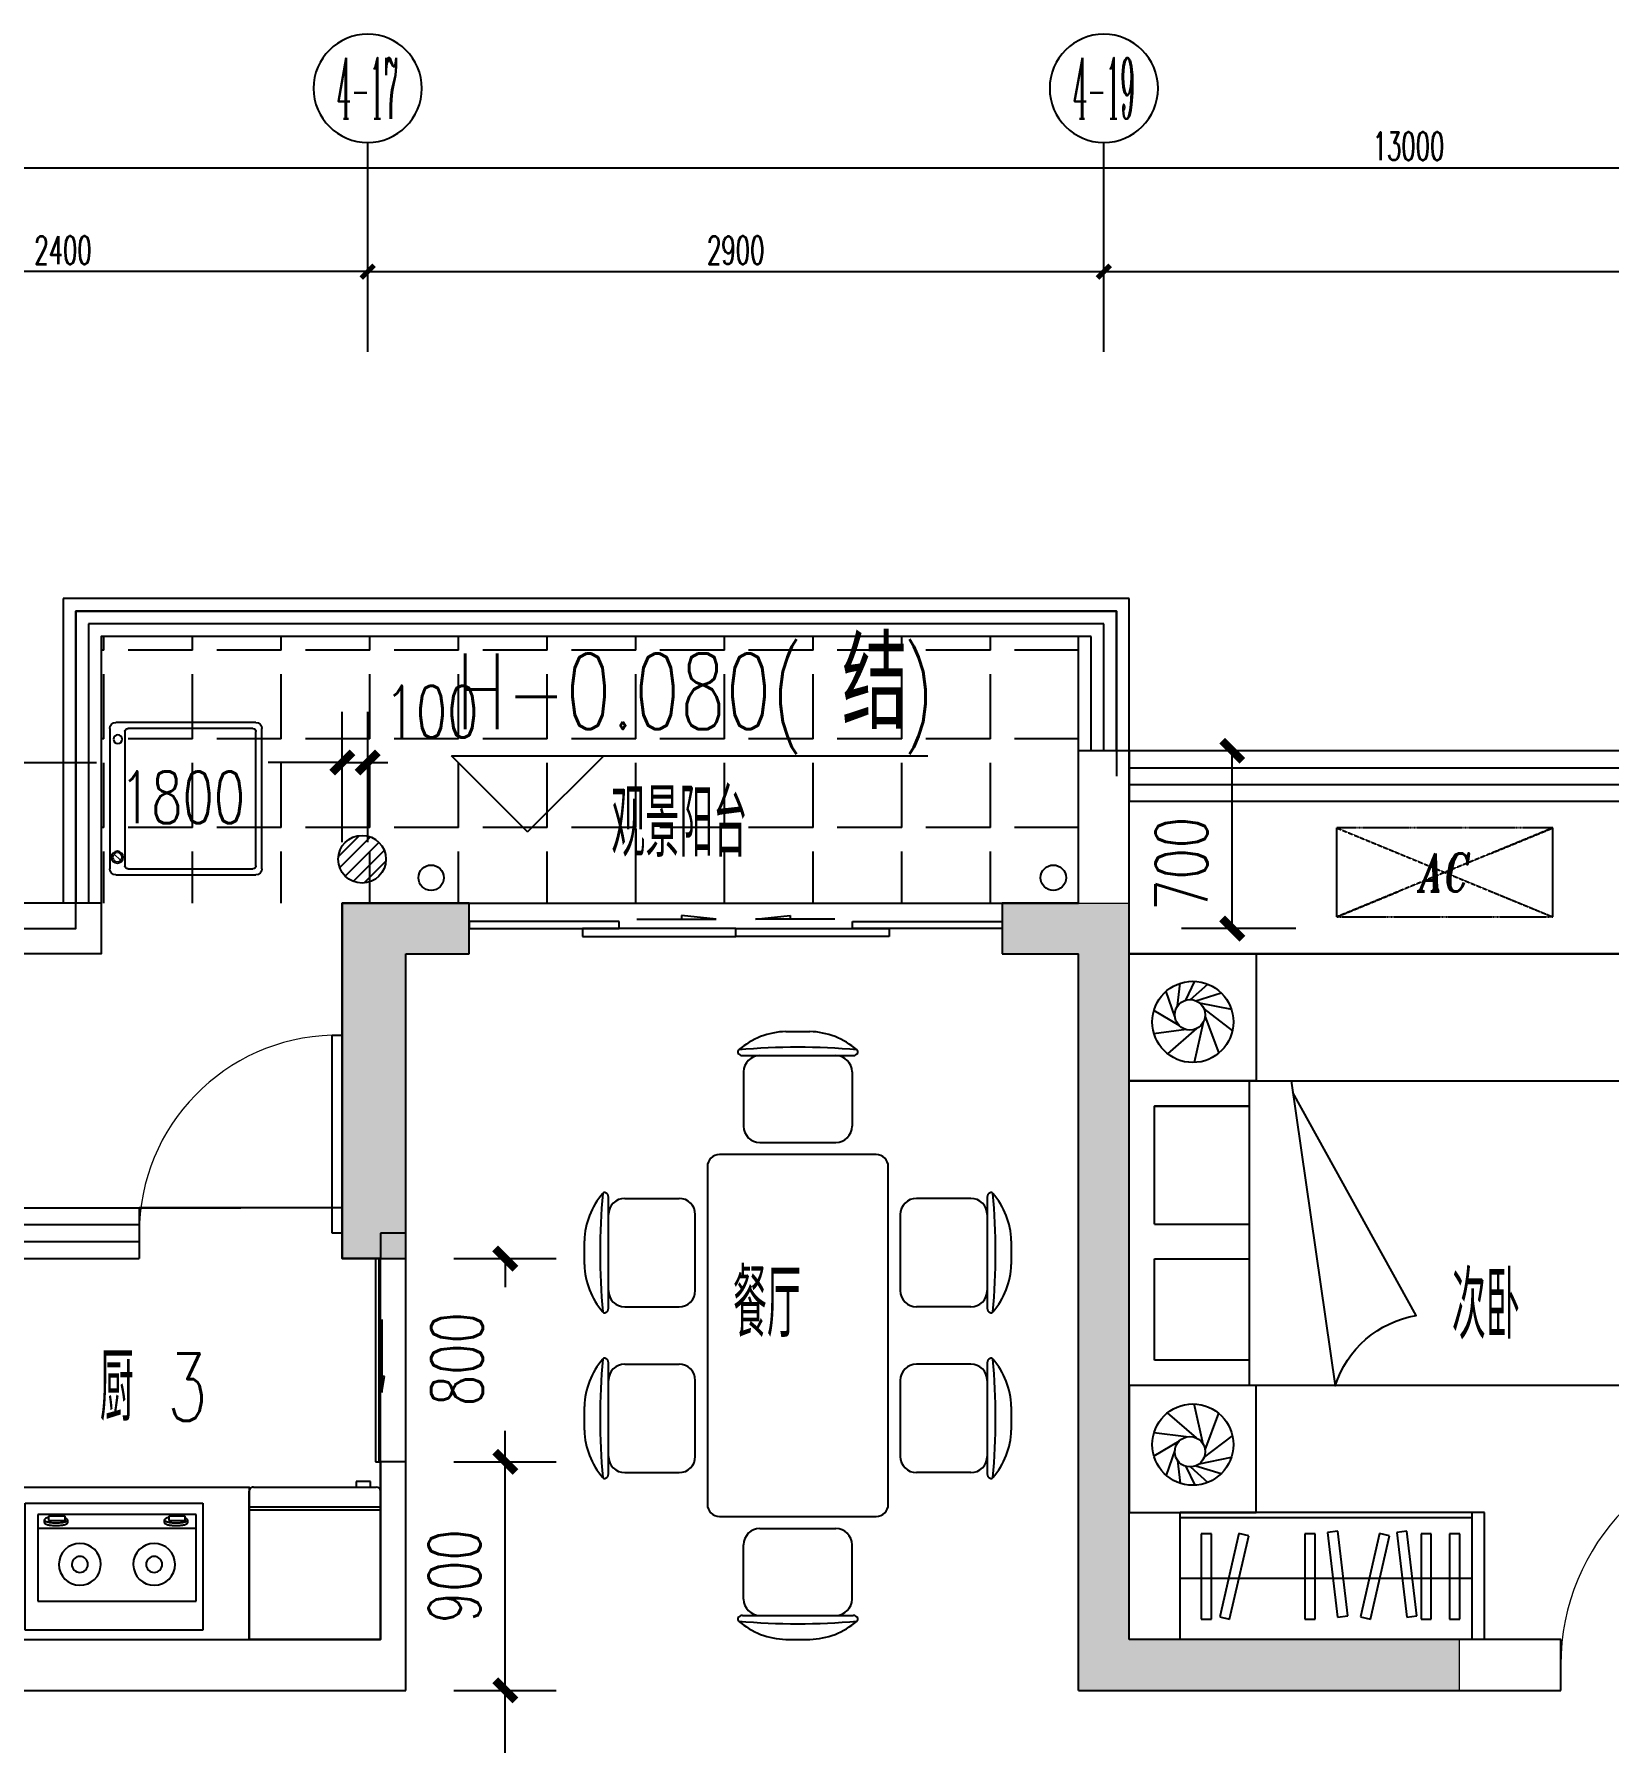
# Model space of a CAD drawing. Extents: x 184967 to 628822, y -100826 to 121332.
# Drawn here: x 319690 to 325893, y 40967 to 47696 of the extents above; entities that cross this region are included whole.
import ezdxf
from ezdxf.enums import TextEntityAlignment as Align

# ---------------------------------------------------------------- set-up
doc = ezdxf.new("R2010")
doc.units = 0
doc.header["$MEASUREMENT"] = 0
doc.linetypes.add('DASH', pattern=[0.35, 0.25, -0.1])
for name, color, linetype in [('1-涂料1', 251, 'Continuous'), ('AXIS_TEXT', 7, 'Continuous'), ('DIM_ELEV', 3, 'Continuous'), ('EQUIP_地漏', 7, 'Continuous'), ('fur', 252, 'Continuous'), ('KT', 8, 'DASH'), ('lvtry', 9, 'Continuous'), ('PUB_DIM', 3, 'Continuous'), ('pub_dim1', 190, 'Continuous'), ('PUB_TEXT', 7, 'Continuous'), ('TEXT', 7, 'Continuous'), ('VPIPE-凝结', 150, 'TG_N'), ('VPIPE-废水', 31, 'TG_F'), ('WALL', 145, 'Continuous'), ('WINDOW', 141, 'Continuous'), ('栏杆', 4, 'Continuous'), ('看线', 67, 'Continuous'), ('面积匡算', 1, 'Continuous')]:
    doc.layers.add(name, color=color, linetype=linetype)
doc.layers.add('4#6#-col-2F~31F$0$COLU', color=7, linetype='Continuous', lineweight=0)
doc.layers.add('4#6#-col-2F~31F$0$COLU_HATCH', color=251, linetype='Continuous', lineweight=0)
doc.styles.add('_TCH_AXIS', font='COMPLEX', dxfattribs={"bigfont": 'GBCBIG'})
doc.styles.add('_TCH_DIM', font='SIMPLEX', dxfattribs={"bigfont": 'GBCBIG'})
doc.styles.add('_TCH_DIM_T3', font='SIMPLEX', dxfattribs={"width": 0.705882, "bigfont": 'GBCBIG'})
doc.styles.add('COMPLEX', font='COMPLEX')
doc.styles.add('ENGLISH', font='italict.shx')
doc.styles.add('TG_LINETYPE', font='GBXWXT', dxfattribs={"width": 0.7, "height": 3, "bigfont": 'GBCBIG'})
doc.styles.add('宋体', font='romans.shx', dxfattribs={"height": 2, "bigfont": 'gbcbig.shx'})
doc.styles.add('尺寸标注', font='txt.shx', dxfattribs={"width": 0.6, "height": 110})
doc.linetypes.add('TG_F', pattern='A,3,-0.34,["F",TG_LINETYPE,S=0.1,R=0,X=-0.2,Y=-0.08],0', length=3.34)
doc.linetypes.add('TG_N', pattern='A,3,-0.34,["N",TG_LINETYPE,S=0.1,R=0,X=-0.23,Y=-0.08],0', length=3.34)
doc.dimstyles.new('1-50', dxfattribs={"dimscale": 50, "dimtxt": 110, "dimasz": 1, "dimexe": 2, "dimexo": 2, "dimgap": 0.6, "dimtad": 1, "dimdec": 0, "dimrnd": 5, "dimtxsty": '尺寸标注', "dimblk": 'ARCHTICK', "dimcen": 2.5, "dimclrd": 251, "dimclre": 251, "dimclrt": 50, "dimadec": 0, "dimazin": 0, "dimtfac": 1, "dimtdec": 0, "dimtix": 1, "dimtmove": 2, "dimatfit": 3, "dimldrblk": 'DOT', "dimfxl": 0, "dimarcsym": 0})
doc.dimstyles.new('_TCH_ARCH&&80', dxfattribs={"dimtxt": 204, "dimasz": 80, "dimexe": 200, "dimexo": 240, "dimgap": 98, "dimtad": 1, "dimdec": 0, "dimzin": 0, "dimdsep": 46, "dimtxsty": '_TCH_DIM_T3', "dimblk": 'ARCHTICK', "dimcen": 0.09, "dimclrt": 7, "dimazin": 2, "dimtfac": 1, "dimtdec": 0, "dimtix": 1, "dimtmove": 2, "dimatfit": 3, "dimfxl": 0, "dimtolj": 1, "dimtzin": 0, "dimarcsym": 0})

# ---------------------------------------------------------------- blocks, each defined once
blk = doc.blocks.new('A$C1C2A28CF')
for p, q in [((835.4, 2520), (934.6, 2520)), ((655, 2420), (1115, 2420)), ((660, 2352.5), (660, 2127.5)), ((1110, 2352.5), (1110, 2127.5)), ((727.5, 2060), (1042.5, 2060)), ((1210, 2010), (560, 2010)), ((510, 1960), (510, 560)), ((1260, 560), (1260, 1960)), ((100, 1373.4), (100, 1833.4)), ((167.5, 1828.4), (392.5, 1828.4)), ((1602.5, 1828.4), (1377.5, 1828.4)), ((1670, 1833.4), (1670, 1373.4)), ((460, 1445.9), (460, 1760.9)), ((1310, 1760.9), (1310, 1445.9)), ((0, 1553.8), (0, 1653)), ((1770, 1653), (1770, 1553.8)), ((167.5, 1378.4), (392.5, 1378.4)), ((1602.5, 1378.4), (1377.5, 1378.4)), ((100, 686.6), (100, 1146.6)), ((167.5, 1141.6), (392.5, 1141.6)), ((1602.5, 1141.6), (1377.5, 1141.6)), ((1670, 1146.6), (1670, 686.6)), ((460, 759.1), (460, 1074.1)), ((1310, 1074.1), (1310, 759.1)), ((0, 867), (0, 966.2)), ((1770, 966.2), (1770, 867)), ((167.5, 691.6), (392.5, 691.6)), ((1602.5, 691.6), (1377.5, 691.6)), ((560, 510), (1210, 510)), ((727.5, 460), (1042.5, 460)), ((660, 167.5), (660, 392.5)), ((1110, 167.5), (1110, 392.5)), ((655, 100), (1115, 100)), ((835.4, 0), (934.6, 0))]:
    blk.add_line(p, q)
for centre, radius, start, end in [((845.2, 2204.6), 315.6, 91.76514, 130.72654), ((924.8, 2204.6), 315.6, 49.27346, 88.23486), ((645.8, 2436.1), 10, 130.72654, 202.66999), ((655, 2440), 20, 202.66999, 270), ((885, -257.8), 2712.7, 84.8023, 95.1977), ((727.5, 2352.5), 67.5, 90, 180), ((1042.5, 2352.5), 67.5, 0, 90), ((1115, 2440), 20, 270, 337.33001), ((1124.2, 2436.1), 10, 337.33001, 49.27346), ((727.5, 2127.5), 67.5, 180, 270), ((1042.5, 2127.5), 67.5, 270, 0), ((560, 1960), 50, 90, 180), ((1210, 1960), 50, 0, 90), ((315.4, 1643.3), 315.6, 139.27346, 178.23486), ((2777.8, 1603.4), 2712.7, 174.8023, 185.1977), ((83.9, 1842.6), 10, 67.33001, 139.27346), ((80, 1833.4), 20, 0, 67.33001), ((1690, 1833.4), 20, 112.66999, 180), ((1686.1, 1842.6), 10, 40.72654, 112.66999), ((-1007.8, 1603.4), 2712.7, 354.8023, 5.1977), ((1454.6, 1643.3), 315.6, 1.76514, 40.72654), ((167.5, 1760.9), 67.5, 90, 180), ((392.5, 1760.9), 67.5, 0, 90), ((1377.5, 1760.9), 67.5, 90, 180), ((1602.5, 1760.9), 67.5, 0, 90), ((315.4, 1563.6), 315.6, 181.76514, 220.72654), ((1454.6, 1563.6), 315.6, 319.27346, 358.23486), ((167.5, 1445.9), 67.5, 180, 270), ((392.5, 1445.9), 67.5, 270, 0), ((1377.5, 1445.9), 67.5, 180, 270), ((1602.5, 1445.9), 67.5, 270, 0), ((83.9, 1364.2), 10, 220.72654, 292.66999), ((80, 1373.4), 20, 292.66999, 0), ((1690, 1373.4), 20, 180, 247.33001), ((1686.1, 1364.2), 10, 247.33001, 319.27346), ((315.4, 956.4), 315.6, 139.27346, 178.23486), ((2777.8, 916.6), 2712.7, 174.8023, 185.1977), ((83.9, 1155.8), 10, 67.33001, 139.27346), ((80, 1146.6), 20, 0, 67.33001), ((167.5, 1074.1), 67.5, 90, 180), ((392.5, 1074.1), 67.5, 0, 90), ((1377.5, 1074.1), 67.5, 90, 180), ((1602.5, 1074.1), 67.5, 0, 90), ((1690, 1146.6), 20, 112.66999, 180), ((1686.1, 1155.8), 10, 40.72654, 112.66999), ((-1007.8, 916.6), 2712.7, 354.8023, 5.1977), ((1454.6, 956.4), 315.6, 1.76514, 40.72654), ((315.4, 876.7), 315.6, 181.76514, 220.72654), ((1454.6, 876.7), 315.6, 319.27346, 358.23486), ((167.5, 759.1), 67.5, 180, 270), ((392.5, 759.1), 67.5, 270, 0), ((1377.5, 759.1), 67.5, 180, 270), ((1602.5, 759.1), 67.5, 270, 0), ((83.9, 677.4), 10, 220.72654, 292.66999), ((80, 686.6), 20, 292.66999, 0), ((1690, 686.6), 20, 180, 247.33001), ((1686.1, 677.4), 10, 247.33001, 319.27346), ((560, 560), 50, 180, 270), ((1210, 560), 50, 270, 0), ((727.5, 392.5), 67.5, 90, 180), ((1042.5, 392.5), 67.5, 0, 90), ((727.5, 167.5), 67.5, 180, 270), ((1042.5, 167.5), 67.5, 270, 0), ((645.8, 83.9), 10, 157.33001, 229.27346), ((655, 80), 20, 90, 157.33001), ((845.2, 315.4), 315.6, 229.27346, 268.23486), ((885, 2777.8), 2712.7, 264.8023, 275.1977), ((924.8, 315.4), 315.6, 271.76514, 310.72654), ((1115, 80), 20, 22.66999, 90), ((1124.2, 83.9), 10, 310.72654, 22.66999)]:
    blk.add_arc(centre, radius, start, end)
blk = doc.blocks.new('A$C45FB4F04')
at = {"linetype": 'ByBlock'}
for p, q in [((0, 431.1), (0, 1631.1)), ((500, 1631.1), (0, 1631.1)), ((20, 480.4), (20, 1631.1)), ((260, 480.4), (260, 1631.1)), ((500, 431.1), (500, 1631.1)), ((83.3, 1507.4), (83.3, 1547.3)), ((83.3, 1547.3), (419.4, 1547.3)), ((419.4, 1507.4), (83.3, 1507.4)), ((419.4, 1547.3), (419.4, 1507.4)), ((82.7, 1399.5), (410.1, 1474.4)), ((419.2, 1435.6), (91.8, 1360.7)), ((410.1, 1474.4), (419.2, 1435.6)), ((91.8, 1360.7), (82.7, 1399.5)), ((83.3, 1099.2), (83.3, 1139)), ((83.3, 1139), (419.4, 1139)), ((419.4, 1099.2), (83.3, 1099.2)), ((419.4, 1139), (419.4, 1099.2)), ((73.4, 1010.1), (78.2, 1049.6)), ((407.1, 970.7), (73.4, 1010.1)), ((78.2, 1049.6), (411.9, 1010.2)), ((411.9, 1010.2), (407.1, 970.7)), ((82.7, 845.2), (410.1, 920.2)), ((419.2, 881.4), (91.8, 806.4)), ((410.1, 920.2), (419.2, 881.4)), ((91.8, 806.4), (82.7, 845.2)), ((73.4, 738.1), (78.2, 777.6)), ((78.2, 777.6), (411.9, 738.2)), ((407.1, 698.7), (73.4, 738.1)), ((83.3, 641.4), (83.3, 681.2)), ((83.3, 681.2), (419.4, 681.2)), ((411.9, 738.2), (407.1, 698.7)), ((419.4, 681.2), (419.4, 641.4)), ((419.4, 641.4), (83.3, 641.4)), ((83.3, 529.5), (83.3, 569.3)), ((83.3, 569.3), (419.4, 569.3)), ((419.4, 569.3), (419.4, 529.5)), ((500, 480.4), (0, 480.4)), ((419.4, 529.5), (83.3, 529.5)), ((500, 431.1), (0, 431.1))]:
    blk.add_line(p, q, dxfattribs=at)
blk = doc.blocks.new('PMJJ0073')
at = {"layer": 'fur'}
for p, q in [((0, 600), (0, 1100)), ((0, 1100), (500, 1100)), ((500, 1100), (500, 600)), ((179.6, 853.6), (144.8, 952.5)), ((190.2, 895), (200.8, 984.4)), ((222.3, 917.9), (257.8, 992.1)), ((241.4, 920.3), (309.1, 981.5)), ((262.6, 915.6), (362.3, 946.7)), ((196.4, 818.2), (96.8, 877.3)), ((275.9, 907.7), (402.4, 882.3)), ((292.7, 884.9), (406.5, 797.2)), ((290.9, 830), (255.5, 672.3)), ((298.7, 852.9), (352.5, 709.1)), ((224, 802.3), (97.4, 785.4)), ((264.9, 806.1), (151.3, 706.7)), ((500, 600), (0, 600)), ((473.3, -599.7), (473.3, 600.1)), ((100, 36.1), (476.7, 36.1)), ((100, -100.6), (473.3, -100.6)), ((0, -600), (0, -1100)), ((500, -600), (0, -600)), ((500, -1100), (500, -600)), ((290.9, -830), (255.5, -672.3)), ((264.9, -806.1), (151.3, -706.7)), ((298.7, -852.9), (352.5, -709.1)), ((224, -802.3), (97.4, -785.4)), ((292.7, -884.9), (406.5, -797.2)), ((196.4, -818.2), (96.8, -877.3)), ((179.6, -853.6), (144.8, -952.5)), ((190.2, -895), (200.8, -984.4)), ((222.3, -917.9), (257.8, -992.1)), ((241.4, -920.3), (309.1, -981.5)), ((262.6, -915.6), (362.3, -946.7)), ((275.9, -907.7), (402.4, -882.3)), ((0, -1100), (500, -1100))]:
    blk.add_line(p, q, dxfattribs=at)
for points in [[(0, -600), (0, 600), (2000, 600), (2000, -600), (0, -600)], [(100, 36.1), (100, 500), (473.3, 500)], [(473.3, 500), (100, 500)], [(100, -500), (100, -100.6)], [(473.3, -500), (100, -500)]]:
    blk.add_lwpolyline(points, dxfattribs=at)
blk.add_lwpolyline([(638.2, 599.6), (811.5, -600.6, -0.282106), (1130.7, -324.1), (644.3, 554)], format="xyb", dxfattribs=at)
for centre, radius in [((250.4, 832.3), 160), ((239.2, 860.3), 60), ((250.4, -832.3), 160), ((239.2, -860.3), 60)]:
    blk.add_circle(centre, radius, dxfattribs=at)
blk = doc.blocks.new('$PLAN$00000400')
at = {"layer": 'lvtry', "linetype": 'ByBlock'}
for p, q in [((-517, 0), (0, 0)), ((-517, -583.8), (-517, 0)), ((0, 0), (0, -583.8)), ((0, -511.5), (-517, -511.5)), ((0, -522.6), (-517, -522.6)), ((-16.7, -600.4), (-500.3, -600.4)), ((-477.5, -600.4), (-477.5, -622.7)), ((-421.9, -622.7), (-421.9, -600.4)), ((-477.5, -622.7), (-421.9, -622.7))]:
    blk.add_line(p, q, dxfattribs=at)
for centre, start, end in [((-500.3, -583.8), 180, 270), ((-16.7, -583.8), 270, 0)]:
    blk.add_arc(centre, 16.7, start, end, dxfattribs=at)
blk = doc.blocks.new('$plan$00001601')
at = {"layer": 'lvtry'}
for p, q in [((-350, 15.5, 0), (350, 15.5, 0)), ((-350, -484.5, 0), (-350, 15.5, 0)), ((350, 15.5, 0), (350, -484.5, 0)), ((-323.5, -97.6, 0), (-323.5, -440, 0)), ((299.3, -97.6, 0), (-323.5, -97.6, 0)), ((299.3, -440, 0), (299.3, -97.6, 0)), ((-323.5, -384.3, 0), (299.3, -384.3, 0)), ((-323.5, -440, 0), (299.3, -440, 0)), ((-290.9, -406.5, 0), (-290.8, -418.2, 0)), ((-215.7, -416, 0), (-280.4, -416, 0)), ((-280.4, -416, 0), (-280.4, -432.6, 0)), ((-280.4, -432.6, 0), (-215.7, -432.6, 0)), ((-215.7, -432.6, 0), (-215.7, -416, 0)), ((-199.1, -407.7, 0), (-199.1, -418.2, 0)), ((182.1, -406.5, 0), (182.2, -418.2, 0)), ((192.6, -416, 0), (192.6, -432.6, 0)), ((257.3, -416, 0), (192.6, -416, 0)), ((192.6, -432.6, 0), (257.3, -432.6, 0)), ((257.3, -432.6, 0), (257.3, -416, 0)), ((273.9, -407.7, 0), (273.9, -418.2, 0)), ((350, -484.5, 0), (-350, -484.5, 0))]:
    blk.add_line(p, q, dxfattribs=at)
for points in [[(-199.1, -407.7, 0.259034), (-201, -404.3, 0.076276), (-212.5, -399.3, 0.036515), (-226.1, -396.9, 0.026615), (-244.9, -395.9, 0.026615), (-263.8, -396.9, 0.036515), (-277.3, -399.3, 0.076276), (-288.9, -404.3, 0.259034), (-290.8, -407.7, 0.078462), (-290.6, -408.9, 0.056762)], [(273.9, -407.7, 0.259034), (272, -404.3, 0.076276), (260.5, -399.3, 0.036515), (246.9, -396.9, 0.026615), (228.1, -395.9, 0.026615), (209.2, -396.9, 0.036515), (195.7, -399.3, 0.076276), (184.1, -404.3, 0.259034), (182.2, -407.7, 0.078462), (182.4, -408.9, 0.056762)], [(-199.1, -418.2, 0.259034), (-201, -414.8, 0.076276), (-212.5, -409.9, 0.036515), (-226.1, -407.4, 0.026615), (-244.9, -406.4, 0.026615), (-263.8, -407.4, 0.036515), (-277.3, -409.9, 0.076276), (-288.9, -414.8, 0.259034), (-290.8, -418.2, 0.259034), (-288.9, -421.6, 0.056762), (-280.4, -425.6, 0.036515)], [(-215.7, -427.3, 0.008736), (-212.5, -426.6, 0.076276), (-201, -421.6, 0.259034), (-199.1, -418.2, 0.259034)], [(273.9, -418.2, 0.259034), (272, -414.8, 0.076276), (260.5, -409.9, 0.036515), (246.9, -407.4, 0.026615), (228.1, -406.4, 0.026615), (209.2, -407.4, 0.036515), (195.7, -409.9, 0.076276), (184.1, -414.8, 0.259034), (182.2, -418.2, 0.259034), (184.1, -421.6, 0.056762), (192.6, -425.6, 0.036515)], [(257.3, -427.3, 0.008736), (260.5, -426.6, 0.076276), (272, -421.6, 0.259034), (273.9, -418.2, 0.259034)]]:
    blk.add_lwpolyline(points, format="xyb", dxfattribs=at)
for centre, radius, start, end in [((-158.4, -243, 0), 82.5, 0.96398, 0), ((134.3, -243, 0), 82.5, 180, 179.03602), ((-158.4, -243, 0), 31.6, 0.65318, 0), ((134.3, -243, 0), 31.6, 180, 179.34682)]:
    blk.add_arc(centre, radius, start, end, dxfattribs=at)
blk = doc.blocks.new('awrtt')
at = {"layer": 'KT', "linetype": 'DASH'}
for p, q in [((195123.3, -20712.9), (194273.3, -20712.9)), ((194273.3, -20712.9), (194516.2, -20812.9)), ((195123.3, -20712.9), (194273.3, -21062.9)), ((194273.3, -21062.9), (194273.3, -20712.9)), ((194273.3, -20712.9), (195123.3, -21062.9)), ((194880.5, -20812.9), (195123.3, -20712.9)), ((195123.3, -21062.9), (195123.3, -20712.9)), ((195123.3, -21062.9), (195123.3, -20712.9)), ((194273.3, -21062.9), (194516.2, -20962.9)), ((194880.5, -20962.9), (195123.3, -21062.9)), ((194273.3, -21062.9), (195123.3, -21062.9))]:
    blk.add_line(p, q, dxfattribs=at)
at = {"layer": 'KT', "linetype": 'DASH', "style": 'ENGLISH', "width": 0.75}
blk.add_text('AC', height=150, dxfattribs=at).set_placement((194698.3, -20887.9), align=Align.MIDDLE_CENTER)
blk = doc.blocks.new('$TwtSys$00000141')
for p, q in [((-94.2, 7.7), (-10.1, 91.8)), ((-94.2, 7.7), (-10.1, 91.8)), ((-87.2, -35.1), (35.1, 87.2)), ((-87.2, -35.1), (35.1, 87.2)), ((-66.5, -66.5), (66.5, 66.5)), ((-66.5, -66.5), (66.5, 66.5)), ((-32.4, -87.1), (87.6, 32.9)), ((-32.4, -87.1), (87.6, 32.9)), ((11.4, -92.3), (92.3, -11.4)), ((11.4, -92.3), (92.3, -11.4))]:
    blk.add_line(p, q)
blk.add_circle((0, 0), 94)
blk.add_circle((0, 0), 94)
blk = doc.blocks.new('$DorLib2D$00000001')
for p, q in [((0.45, 0.975), (0.5, 0.975)), ((0.45, 0), (0.45, 0.975)), ((0.5, 0), (0.5, 0.975)), ((0.5, 0), (0.45, 0))]:
    blk.add_line(p, q)
at = {"lineweight": 13}
blk.add_arc((0.475, 0), 0.975, 91.46928, 180, dxfattribs=at)
blk = doc.blocks.new('$WINLIB2D$00000001')
at = {"color": 0}
for points in [[(-0.5, 0.5), (-0.5, -0.5)], [(-0.5, 0.5), (0.5, 0.5)], [(0.5, -0.5), (0.5, 0.5)], [(0.5, 0.1667), (-0.5, 0.1667)], [(0.5, -0.1667), (-0.5, -0.1667)], [(-0.5, -0.5), (0.5, -0.5)]]:
    blk.add_lwpolyline(points, dxfattribs=at)
blk = doc.blocks.new('$DORLIB2D$00000129')
at = {"color": 0, "linetype": 'Continuous'}
for p, q in [((-0.5, 0.545), (-0.5, 0.6866)), ((-0.5, 0.6866), (0.5, 0.6866)), ((0.5, 0.6866), (0.5, 0.545)), ((0.5, 0.545), (-0.5, 0.545)), ((-0.5, 0.5), (-0.5, 0.545)), ((0.5, 0.5), (0.5, 0.545)), ((-0.2, 0.4375), (0.1584, 0.4375)), ((0.1584, 0.4375), (0.0804, 0.3408)), ((0.0804, 0.3408), (0.0804, 0.4375))]:
    blk.add_line(p, q, dxfattribs=at)
blk = doc.blocks.new('$DorLib2D$00000138')
at = {"color": 0, "linetype": 'Continuous'}
for p, q in [((-0.2875, 0), (-0.2875, 0.1538)), ((-0.2875, 0.1538), (0, 0.1538)), ((0, 0.1538), (0, 0)), ((0.2875, 0.1538), (0, 0.1538)), ((0.2875, 0), (0.2875, 0.1538)), ((-0.5, -0.1399), (-0.5, 0)), ((-0.5, 0), (-0.2187, 0)), ((0, 0), (-0.2875, 0)), ((-0.2187, 0), (-0.2187, -0.1399)), ((0, 0), (0.2875, 0)), ((0.2187, 0), (0.2187, -0.1399)), ((0.5, 0), (0.2187, 0)), ((0.5, 0), (0.5, -0.1946)), ((0.5, -0.1399), (0.5, 0)), ((-0.2187, -0.1399), (-0.5, -0.1399)), ((0.2187, -0.1399), (0.5, -0.1399)), ((-0.1857, -0.186), (-0.037, -0.186)), ((-0.037, -0.186), (-0.1019, -0.2583)), ((-0.1019, -0.2583), (-0.1019, -0.186)), ((0.1857, -0.186), (0.037, -0.186)), ((0.037, -0.186), (0.1019, -0.2583)), ((0.1019, -0.2583), (0.1019, -0.186))]:
    blk.add_line(p, q, dxfattribs=at)
blk = doc.blocks.new('$plan$00000401')
for p, q in [((-276, 0), (276, 0)), ((-300, -576), (-300, -24)), ((-276, -528), (-276, -35.6)), ((-264, -23.6), (264, -23.6)), ((276, -35.6), (276, -528)), ((300, -24), (300, -576)), ((276, -600), (-276, -600)), ((264, -540), (-264, -540))]:
    blk.add_line(p, q)
at = {"lineweight": 13}
blk.add_line((-218.2, -581.8), (-242.5, -557.6), dxfattribs=at)
for centre, radius in [((-230.4, -569.7), 23.2), ((234, -568), 17.2)]:
    blk.add_circle(centre, radius)
blk.add_circle((-230.4, -569.7), 17.2, dxfattribs=at)
for centre, radius, start, end in [((-276, -24), 24, 90, 180), ((276, -24), 24, 0, 90), ((-264, -35.6), 12, 90, 180), ((264, -35.6), 12, 0, 90), ((-264, -528), 12, 180, 270), ((264, -528), 12, 270, 0), ((-276, -576), 24, 180, 270), ((276, -576), 24, 270, 0)]:
    blk.add_arc(centre, radius, start, end)
blk = doc.blocks.new('_ArchTick')
at = {"color": 0, "linetype": 'ByBlock', "const_width": 0.4}
blk.add_lwpolyline([(-0.5, -0.5), (0.5, 0.5)], dxfattribs=at)
blk = doc.blocks.new('*D565')
at = {"layer": 'Defpoints', "color": 0, "transparency": 16777216}
for p in [(4605.6, -600), (5096.4, -600), (5096.4, -1300)]:
    blk.add_point(p, dxfattribs=at)
at = {"layer": 'pub_dim1', "color": 0, "lineweight": -2, "transparency": 16777216}
for p, q in [((4856.4, -600), (4405.6, -600)), ((4605.6, -1300), (4605.6, -600)), ((4856.4, -1300), (4405.6, -1300))]:
    blk.add_line(p, q, dxfattribs=at)
at = {"layer": 'pub_dim1', "color": 0, "lineweight": -2, "transparency": 16777216, "xscale": 80, "yscale": 80, "zscale": 80}
for p, rotation in [((4605.6, -600), 90), ((4605.6, -1300), 270)]:
    blk.add_blockref('_ArchTick', p, dxfattribs=dict(at, rotation=rotation))
at = {"layer": 'pub_dim1', "color": 7, "transparency": 16777216, "insert": (4405.6, -1045.5), "char_height": 204, "attachment_point": 5, "rotation": 90, "style": '_TCH_DIM_T3'}
blk.add_mtext('\\A1;700', dxfattribs=at)
blk = doc.blocks.new('*D566')
at = {"layer": 'Defpoints', "color": 0, "transparency": 16777216}
for p in [(1200, -646.2), (1100, -1200), (1200, -1200)]:
    blk.add_point(p, dxfattribs=at)
at = {"layer": 'pub_dim1', "color": 0, "lineweight": -2, "transparency": 16777216}
for p, q in [((1100, -960), (1100, -446.2)), ((1200, -960), (1200, -446.2)), ((1100, -646.2), (1020, -646.2)), ((1100, -646.2), (1200, -646.2)), ((1200, -646.2), (1280, -646.2))]:
    blk.add_line(p, q, dxfattribs=at)
at = {"layer": 'pub_dim1', "color": 0, "lineweight": -2, "transparency": 16777216, "xscale": 80, "yscale": 80, "zscale": 80}
blk.add_blockref('_ArchTick', (1100, -646.2), dxfattribs=at)
at = {"layer": 'pub_dim1', "color": 0, "lineweight": -2, "transparency": 16777216, "xscale": 80, "yscale": 80, "zscale": 80, "rotation": 180}
blk.add_blockref('_ArchTick', (1200, -646.2), dxfattribs=at)
at = {"layer": 'pub_dim1', "color": 7, "transparency": 16777216, "insert": (1451.4, -446.2), "char_height": 204, "attachment_point": 5, "style": '_TCH_DIM_T3'}
blk.add_mtext('\\A1;100', dxfattribs=at)
blk = doc.blocks.new('*D567')
at = {"layer": 'Defpoints', "color": 0, "transparency": 16777216}
for p in [(1100, -646.2), (-700, -1200), (1100, -1200)]:
    blk.add_point(p, dxfattribs=at)
at = {"layer": 'pub_dim1', "color": 0, "lineweight": -2, "transparency": 16777216}
for p, q in [((-700, -960), (-700, -446.2)), ((1100, -960), (1100, -446.2)), ((-700, -646.2), (132.4, -646.2)), ((1100, -646.2), (808.4, -646.2))]:
    blk.add_line(p, q, dxfattribs=at)
at = {"layer": 'pub_dim1', "color": 0, "lineweight": -2, "transparency": 16777216, "xscale": 80, "yscale": 80, "zscale": 80, "rotation": 180}
blk.add_blockref('_ArchTick', (-700, -646.2), dxfattribs=at)
at = {"layer": 'pub_dim1', "color": 0, "lineweight": -2, "transparency": 16777216, "xscale": 80, "yscale": 80, "zscale": 80}
blk.add_blockref('_ArchTick', (1100, -646.2), dxfattribs=at)
at = {"layer": 'pub_dim1', "color": 7, "transparency": 16777216, "insert": (470.4, -783.4), "char_height": 204, "attachment_point": 5, "style": '_TCH_DIM_T3'}
blk.add_mtext('\\A1;1800', dxfattribs=at)
blk = doc.blocks.new('*D573')
at = {"layer": 'Defpoints', "color": 0, "transparency": 16777216}
for p in [(1300, -4300), (1742.2, -4300), (1300, -5600)]:
    blk.add_point(p, dxfattribs=at)
at = {"layer": 'pub_dim1', "color": 0, "lineweight": -2, "transparency": 16777216}
for p, q in [((1540, -4300), (1942.2, -4300)), ((1742.2, -5600), (1742.2, -4300)), ((1540, -5600), (1942.2, -5600))]:
    blk.add_line(p, q, dxfattribs=at)
at = {"layer": 'pub_dim1', "color": 0, "lineweight": -2, "transparency": 16777216, "xscale": 80, "yscale": 80, "zscale": 80}
for p, rotation in [((1742.2, -4300), 90), ((1742.2, -5600), 270)]:
    blk.add_blockref('_ArchTick', p, dxfattribs=dict(at, rotation=rotation))
at = {"layer": 'pub_dim1', "color": 7, "transparency": 16777216, "insert": (1542.2, -4950), "char_height": 204, "attachment_point": 5, "rotation": 90, "style": '_TCH_DIM_T3'}
blk.add_mtext('\\A1;1300', dxfattribs=at)
blk = doc.blocks.new('*D574')
at = {"layer": 'Defpoints', "color": 0, "transparency": 16777216}
for p in [(1300, -3400), (1742.2, -3400), (1300, -4300)]:
    blk.add_point(p, dxfattribs=at)
at = {"layer": 'pub_dim1', "color": 0, "lineweight": -2, "transparency": 16777216}
for p, q in [((1540, -3400), (1942.2, -3400)), ((1742.2, -4300), (1742.2, -3400)), ((1540, -4300), (1942.2, -4300))]:
    blk.add_line(p, q, dxfattribs=at)
at = {"layer": 'pub_dim1', "color": 0, "lineweight": -2, "transparency": 16777216, "xscale": 80, "yscale": 80, "zscale": 80}
for p, rotation in [((1742.2, -3400), 90), ((1742.2, -4300), 270)]:
    blk.add_blockref('_ArchTick', p, dxfattribs=dict(at, rotation=rotation))
at = {"layer": 'pub_dim1', "color": 7, "transparency": 16777216, "insert": (1542.2, -3850), "char_height": 204, "attachment_point": 5, "rotation": 90, "style": '_TCH_DIM_T3'}
blk.add_mtext('\\A1;900', dxfattribs=at)
blk = doc.blocks.new('*D575')
at = {"layer": 'Defpoints', "color": 0, "transparency": 16777216}
for p in [(1300, -2600), (1742.2, -2600), (1300, -3400)]:
    blk.add_point(p, dxfattribs=at)
at = {"layer": 'pub_dim1', "color": 0, "lineweight": -2, "transparency": 16777216}
for p, q in [((1540, -2600), (1942.2, -2600)), ((1742.2, -2600), (1742.2, -2712.3)), ((1742.2, -3400), (1742.2, -3278.5)), ((1540, -3400), (1942.2, -3400))]:
    blk.add_line(p, q, dxfattribs=at)
at = {"layer": 'pub_dim1', "color": 0, "lineweight": -2, "transparency": 16777216, "xscale": 80, "yscale": 80, "zscale": 80}
for p, rotation in [((1742.2, -2600), 90), ((1742.2, -3400), 270)]:
    blk.add_blockref('_ArchTick', p, dxfattribs=dict(at, rotation=rotation))
at = {"layer": 'pub_dim1', "color": 7, "transparency": 16777216, "insert": (1551.8, -2995.4), "char_height": 204, "attachment_point": 5, "rotation": 90, "style": '_TCH_DIM_T3'}
blk.add_mtext('\\A1;800', dxfattribs=at)
blk = doc.blocks.new('*D597')
at = {"layer": 'Defpoints', "color": 0, "transparency": 16777216}
for p in [(-497, 0), (0, 0), (0, -1200)]:
    blk.add_point(p, dxfattribs=at)
at = {"layer": 'pub_dim1', "color": 0, "lineweight": -2, "transparency": 16777216}
for p, q in [((-240, 0), (-697, 0)), ((-497, -1200), (-497, 0)), ((-240, -1200), (-697, -1200))]:
    blk.add_line(p, q, dxfattribs=at)
at = {"layer": 'pub_dim1', "color": 0, "lineweight": -2, "transparency": 16777216, "xscale": 80, "yscale": 80, "zscale": 80}
for p, rotation in [((-497, 0), 90), ((-497, -1200), 270)]:
    blk.add_blockref('_ArchTick', p, dxfattribs=dict(at, rotation=rotation))
at = {"layer": 'pub_dim1', "color": 7, "transparency": 16777216, "insert": (-272, -600), "char_height": 204, "attachment_point": 5, "rotation": 90, "style": '_TCH_DIM_T3'}
blk.add_mtext('\\A1;1200', dxfattribs=at)
blk = doc.blocks.new('*D671')
at = {"layer": 'Defpoints', "color": 0, "linetype": 'ByBlock', "transparency": 16777216}
for p in [(331603.7, 47169.3), (318603.7, 46444.1), (331603.7, 46444.1)]:
    blk.add_point(p, dxfattribs=at)
at = {"layer": 'PUB_DIM', "color": 251, "lineweight": -2, "transparency": 16777216}
for p, q in [((318603.7, 46919.3), (318603.7, 47269.3)), ((331603.7, 46919.3), (331603.7, 47269.3)), ((318603.7, 47169.3), (331603.7, 47169.3))]:
    blk.add_line(p, q, dxfattribs=at)
at = {"layer": 'PUB_DIM', "color": 251, "linetype": 'ByBlock', "lineweight": -2, "transparency": 16777216, "xscale": 50, "yscale": 50, "zscale": 50, "rotation": 180}
blk.add_blockref('_ArchTick', (318603.7, 47169.3), dxfattribs=at)
at = {"layer": 'PUB_DIM', "color": 251, "linetype": 'ByBlock', "lineweight": -2, "transparency": 16777216, "xscale": 50, "yscale": 50, "zscale": 50}
blk.add_blockref('_ArchTick', (331603.7, 47169.3), dxfattribs=at)
at = {"layer": 'PUB_DIM', "color": 50, "linetype": 'ByBlock', "transparency": 16777216, "insert": (325103.7, 47254.3), "char_height": 110, "attachment_point": 5, "style": '尺寸标注'}
blk.add_mtext('13000', dxfattribs=at)
blk = doc.blocks.new('_Dot')
at = {"color": 0, "linetype": 'ByBlock', "lineweight": -2}
blk.add_line((-0.5, 0), (-1, 0), dxfattribs=at)
at = {"color": 0, "linetype": 'ByBlock', "const_width": 0.5}
blk.add_lwpolyline([(-0.25, 0, 1), (0.25, 0, 1)], format="xyb", close=True, dxfattribs=at)
blk = doc.blocks.new('*D670')
at = {"layer": 'Defpoints', "color": 0, "linetype": 'ByBlock', "transparency": 16777216}
for p in [(318603.7, 46760.4), (318603.7, 46444.1), (321003.7, 46444.1)]:
    blk.add_point(p, dxfattribs=at)
at = {"layer": 'PUB_DIM', "color": 251, "lineweight": -2, "transparency": 16777216}
for p, q in [((318603.7, 46544.1), (318603.7, 46860.4)), ((321003.7, 46544.1), (321003.7, 46860.4)), ((321003.7, 46760.4), (318603.7, 46760.4))]:
    blk.add_line(p, q, dxfattribs=at)
at = {"layer": 'PUB_DIM', "color": 251, "linetype": 'ByBlock', "lineweight": -2, "transparency": 16777216, "xscale": 50, "yscale": 50, "zscale": 50, "rotation": 180}
blk.add_blockref('_ArchTick', (318603.7, 46760.4), dxfattribs=at)
at = {"layer": 'PUB_DIM', "color": 251, "linetype": 'ByBlock', "lineweight": -2, "transparency": 16777216, "xscale": 50, "yscale": 50, "zscale": 50}
blk.add_blockref('_ArchTick', (321003.7, 46760.4), dxfattribs=at)
at = {"layer": 'PUB_DIM', "color": 50, "linetype": 'ByBlock', "transparency": 16777216, "insert": (319803.7, 46845.4), "char_height": 110, "attachment_point": 5, "style": '尺寸标注'}
blk.add_mtext('2400', dxfattribs=at)
blk = doc.blocks.new('*D672')
at = {"layer": 'Defpoints', "color": 0, "linetype": 'ByBlock', "transparency": 16777216}
for p in [(323903.7, 46760.4), (321003.7, 46444.1), (323903.7, 46444.1)]:
    blk.add_point(p, dxfattribs=at)
at = {"layer": 'PUB_DIM', "color": 251, "lineweight": -2, "transparency": 16777216}
for p, q in [((321003.7, 46544.1), (321003.7, 46860.4)), ((323903.7, 46544.1), (323903.7, 46860.4)), ((321003.7, 46760.4), (323903.7, 46760.4))]:
    blk.add_line(p, q, dxfattribs=at)
at = {"layer": 'PUB_DIM', "color": 251, "linetype": 'ByBlock', "lineweight": -2, "transparency": 16777216, "xscale": 50, "yscale": 50, "zscale": 50, "rotation": 180}
blk.add_blockref('_ArchTick', (321003.7, 46760.4), dxfattribs=at)
at = {"layer": 'PUB_DIM', "color": 251, "linetype": 'ByBlock', "lineweight": -2, "transparency": 16777216, "xscale": 50, "yscale": 50, "zscale": 50}
blk.add_blockref('_ArchTick', (323903.7, 46760.4), dxfattribs=at)
at = {"layer": 'PUB_DIM', "color": 50, "linetype": 'ByBlock', "transparency": 16777216, "insert": (322453.7, 46845.4), "char_height": 110, "attachment_point": 5, "style": '尺寸标注'}
blk.add_mtext('2900', dxfattribs=at)
blk = doc.blocks.new('*D673')
at = {"layer": 'Defpoints', "color": 0, "linetype": 'ByBlock', "transparency": 16777216}
for p in [(328503.7, 46760.4), (323903.7, 46444.1), (328503.7, 46444.1)]:
    blk.add_point(p, dxfattribs=at)
at = {"layer": 'PUB_DIM', "color": 251, "lineweight": -2, "transparency": 16777216}
for p, q in [((323903.7, 46544.1), (323903.7, 46860.4)), ((328503.7, 46544.1), (328503.7, 46860.4)), ((323903.7, 46760.4), (328503.7, 46760.4))]:
    blk.add_line(p, q, dxfattribs=at)
at = {"layer": 'PUB_DIM', "color": 251, "linetype": 'ByBlock', "lineweight": -2, "transparency": 16777216, "xscale": 50, "yscale": 50, "zscale": 50, "rotation": 180}
blk.add_blockref('_ArchTick', (323903.7, 46760.4), dxfattribs=at)
at = {"layer": 'PUB_DIM', "color": 251, "linetype": 'ByBlock', "lineweight": -2, "transparency": 16777216, "xscale": 50, "yscale": 50, "zscale": 50}
blk.add_blockref('_ArchTick', (328503.7, 46760.4), dxfattribs=at)
at = {"layer": 'PUB_DIM', "color": 50, "linetype": 'ByBlock', "transparency": 16777216, "insert": (326203.7, 46845.4), "char_height": 110, "attachment_point": 5, "style": '尺寸标注'}
blk.add_mtext('4600', dxfattribs=at)
blk = doc.blocks.new('_AXISO')
blk.add_circle((0, 0), 0.5)
at = {"layer": 'AXIS_TEXT', "style": 'COMPLEX', "width": 1.041667}
blk.add_attdef('A', text='', height=0.56, dxfattribs=at).set_placement((-0.25, -0.28), (0.25, -0.28), align=Align.FIT)
blk = doc.blocks.new('C')
at = {"layer": '1-涂料1'}
h = blk.add_hatch(dxfattribs=at)
h.set_pattern_fill('ANGLE', color=256, scale=100, angle=90, style=0)
h.set_pattern_definition([(90, (-1041063, -92683.5), (-349.25, 2e-14), [254, -95.25]), (180, (-1041063, -92683.5), (-4e-14, -349.25), [254, -95.25])])
h.paths.add_polyline_path([(150, -1200), (1100, -1200), (4000, -1200), (4000, -150), (150, -150)])
blk.add_lwpolyline([(4000, -1200), (4000, -150), (150, -150), (150, -1400), (-700, -1400), (-700, -1400), (-1100, -1400), (-1100, -2400), (-1100, -4100), (1250, -4100), (1250, -2600), (1100, -2600), (1100, -1200)], close=True, dxfattribs=at)
at = {"layer": 'DIM_ELEV'}
for p, q in [((1830, -919.7), (1530, -619.7)), ((1530, -619.7), (3406.8, -619.7)), ((1830, -919.7), (2130, -619.7))]:
    blk.add_line(p, q, dxfattribs=at)
at = {"layer": 'lvtry'}
blk.add_lwpolyline([(-500, -2600), (-500, -3500), (733, -3500), (733, -4100)], dxfattribs=at)
at = {"layer": 'WALL'}
for p, q in [((4200, -600), (4000, -600)), ((4000, -1200), (4000, -600)), ((4200, -800), (4200, -600)), ((4200, -1300), (4200, -800)), ((1100, -1200), (1100, -2400)), ((1100, -2400), (1100, -1200)), ((1600, -1200), (1100, -1200)), ((1600, -1400), (1600, -1200)), ((4000, -1200), (3700, -1200)), ((3700, -1200), (3700, -1400)), ((4200, -4100), (4200, -1300)), ((1350, -2600), (1350, -1400)), ((1350, -1400), (1600, -1400)), ((3700, -1400), (4000, -1400)), ((4000, -4300), (4000, -1400)), ((1100, -2400), (1100, -2600)), ((1250, -2500), (1250, -2600)), ((1350, -2500), (1250, -2500)), ((1350, -2600), (1350, -2500)), ((1100, -2600), (1350, -2600)), ((1250, -2600), (1350, -2600)), ((1350, -3400), (1250, -3400)), ((1250, -3400), (1250, -4100)), ((1350, -4300), (1350, -3400)), ((-1100, -4100), (1250, -4100)), ((5900, -4100), (4200, -4100)), ((5900, -4300), (5900, -4100)), ((-1100, -4300), (1350, -4300)), ((4000, -4300), (5900, -4300))]:
    blk.add_line(p, q, dxfattribs=at)
at = {"layer": 'WINDOW'}
for p, q in [((1600, -1200), (3700, -1200)), ((6900, -1400), (4200, -1400)), ((-100, -2400), (700, -2400)), ((1100, -2400), (300, -2400)), ((1350, -3400), (1350, -2600))]:
    blk.add_line(p, q, dxfattribs=at)
blk.add_lwpolyline([(4200, -1400), (6800, -1400)], dxfattribs=at)
at = {"layer": '栏杆'}
for p, q in [((4150, -50), (50, -50)), ((50, -50), (50, -1200)), ((4150, -600), (4150, -50)), ((4100, -100), (100, -100)), ((100, -100), (100, -1200)), ((4100, -600), (4100, -100))]:
    blk.add_line(p, q, dxfattribs=at)
at = {"layer": '看线'}
for p, q in [((4200, 0), (0, 0)), ((0, 0), (0, -1200)), ((4200, -600), (4200, 0)), ((4050, -150), (150, -150)), ((150, -150), (150, -1400)), ((4050, -600), (4050, -150)), ((150, -1200), (-700, -1200)), ((150, -1400), (-700, -1400))]:
    blk.add_line(p, q, dxfattribs=at)
at = {"extrusion": (0, 0, -1), "xscale": -1, "zscale": -1}
blk.add_blockref('awrtt', (189255.3, 19808.9), dxfattribs=at)
at = {"layer": 'EQUIP_地漏', "rotation": 180}
blk.add_blockref('$TwtSys$00000141', (1177.9, -1027.2), dxfattribs=at)
at = {"layer": 'fur'}
blk.add_blockref('PMJJ0073', (4200, -2500), dxfattribs=at)
at = {"layer": 'fur', "xscale": 0.9500000001862644, "yscale": 0.9500000001862644, "zscale": 0.9500000001862644}
blk.add_blockref('A$C1C2A28CF', (2053.7, -4099.6), dxfattribs=at)
at = {"layer": 'fur', "extrusion": (0, 0, -1), "zscale": -1, "rotation": 270}
blk.add_blockref('A$C45FB4F04', (-6031.1, -3600), dxfattribs=at)
at = {"layer": 'lvtry', "yscale": -1, "rotation": 90}
blk.add_blockref('$plan$00000401', (783.7, -788.7), dxfattribs=at)
at = {"layer": 'lvtry', "rotation": 180}
blk.add_blockref('$PLAN$00000400', (733, -4100), dxfattribs=at)
at = {"layer": 'lvtry', "extrusion": (0, 0, -1), "xscale": -1, "zscale": -1, "rotation": 180}
blk.add_blockref('$plan$00001601', (-200.6, -4046.9, 0), dxfattribs=at)
at = {"layer": 'WINDOW'}
for name, p, xscale, yscale, zscale in [('$WINLIB2D$00000001', (5550, -700), -2700, -200, -2700), ('$DorLib2D$00000138', (2650, -1300), -2100, -200, -2100), ('$DorLib2D$00000001', (6350, -4200), 900, 900, 900)]:
    blk.add_blockref(name, p, dxfattribs=dict(at, xscale=xscale, yscale=yscale, zscale=zscale))
for name, p, xscale, yscale, zscale, rotation in [('$DorLib2D$00000001', (700, -2500), -800, -800, -800, 180), ('$WINLIB2D$00000001', (-200, -2500), -1000, 200, -1000, 180), ('$DORLIB2D$00000129', (1300, -3000), -800, 100, -800, 90)]:
    blk.add_blockref(name, p, dxfattribs=dict(at, xscale=xscale, yscale=yscale, zscale=zscale, rotation=rotation))
at = {"layer": 'PUB_TEXT', "style": '_TCH_DIM'}
blk.add_text('结', height=357.4, dxfattribs=at).set_placement((3068.5, -514.7))
at = {"layer": 'PUB_TEXT', "style": '_TCH_DIM', "width": 0.705882}
for s, p in [('H-0.080(', (1548.5, -514.7)), (')', (3306.8, -514.7))]:
    blk.add_text(s, height=297.5, dxfattribs=at).set_placement(p)
at = {"layer": 'TEXT', "style": '宋体', "width": 0.7}
for s, height, p in [('观景阳台', 265.82, (2159.5, -1017.9)), ('餐厅', 265.82, (2638.8, -2909.3)), ('次卧', 265.82, (5470.8, -2917.2)), ('厨', 265.8, (145.3, -3238.9)), ('3', 265.8, (409.9, -3238.9))]:
    blk.add_text(s, height=height, dxfattribs=at).set_placement(p)
at = {"layer": 'pub_dim1'}
for base, p1, p2, angle, text, picture, middle in [((-497, 0), (0, -1200), (0, 0), 90, '1200', '*D597', (-272, -600)), ((1200, -646.2), (1100, -1200), (1200, -1200), 0, '100', '*D566', (1451.4, -446.2)), ((1100, -646.2), (-700, -1200), (1100, -1200), 0, '1800', '*D567', (470.4, -783.4)), ((4605.6, -600), (5096.4, -1300), (5096.4, -600), 90, '700', '*D565', (4405.6, -1045.5)), ((1742.2, -2600), (1300, -3400), (1300, -2600), 90, '800', '*D575', (1551.8, -2995.4))]:
    dim = blk.add_linear_dim(base=base, p1=p1, p2=p2, angle=angle, text=text, dimstyle='_TCH_ARCH&&80', dxfattribs=at)
    dim.commit()
    dim.dimension.update_dxf_attribs({"geometry": picture, "text_midpoint": middle, "dimtype": 129})
for p1, p2, text, picture, middle in [((1300, -4300), (1300, -3400), '900', '*D574', (1542.2, -3850)), ((1300, -5600), (1300, -4300), '1300', '*D573', (1542.2, -4950))]:
    dim = blk.add_aligned_dim(p1=p1, p2=p2, distance=-442.2, text=text, dimstyle='_TCH_ARCH&&80', dxfattribs=at)
    dim.commit()
    dim.dimension.update_dxf_attribs({"geometry": picture, "text_midpoint": middle})

msp = doc.modelspace()

# ---------------------------------------------------------------- hatches: boundary and pattern name
at = {"layer": '4#6#-col-2F~31F$0$COLU_HATCH'}
for points in [[(321403.7, 44273.7), (321403.7, 44073.7), (321153.7, 44073.7), (321153.7, 42873.7), (320903.7, 42873.7), (320903.7, 44273.7)], [(324003.7, 41173.7), (323803.7, 41173.7), (323803.7, 44073.7), (323503.7, 44073.7), (323503.7, 44273.7), (324003.7, 44273.7), (324003.7, 41373.7), (325303.7, 41373.7), (325303.7, 41173.7)]]:
    msp.add_hatch(color=252, dxfattribs=at).paths.add_polyline_path(points)

# ---------------------------------------------------------------- linework, layer by layer
at = {"layer": '4#6#-col-2F~31F$0$COLU', "color": 6}
msp.add_lwpolyline([(321403.7, 44273.7), (321403.7, 44073.7), (321153.7, 44073.7), (321153.7, 42873.7), (320903.7, 42873.7), (320903.7, 44273.7)], close=True, dxfattribs=at)
msp.add_lwpolyline([(324003.7, 41173.7), (323803.7, 41173.7), (323803.7, 44073.7), (323503.7, 44073.7), (323503.7, 44273.7), (324003.7, 44273.7), (324003.7, 41373.7), (325303.7, 41373.7), (325303.7, 41173.7), (324003.7, 41173.7)], dxfattribs=at)
at = {"layer": 'PUB_DIM', "linetype": 'ByBlock'}
for p, q in [((321003.7, 46444.1), (321003.7, 47269)), ((323903.7, 46444.1), (323903.7, 47269))]:
    msp.add_line(p, q, dxfattribs=at)
at = {"layer": 'VPIPE-凝结', "linetype": 'Continuous'}
msp.add_circle((323704.6, 44373.7), 50, dxfattribs=at)
at = {"layer": 'VPIPE-废水', "linetype": 'Continuous'}
msp.add_circle((321253.6, 44373.7), 50, dxfattribs=at)
at = {"layer": '面积匡算'}
msp.add_lwpolyline([(318703.9, 44173.7), (319853.7, 44173.7), (319853.7, 45423.7), (323953.7, 45423.7), (323953.7, 44773.7)], dxfattribs=at)

# ---------------------------------------------------------------- block references
at = {"layer": 'PUB_DIM', "linetype": 'ByBlock'}
ref = msp.add_blockref('_AXISO', (321003.7, 47482.3), dxfattribs=dict(at, xscale=-426.6560000000001, yscale=426.6560000000001, zscale=426.6560000000001))
ref.add_attrib('A', '4-17', dxfattribs={"layer": 'AXIS_TEXT', "height": 241.35, "style": '_TCH_AXIS', "width": 0.276316}).set_placement((320883, 47361.6), (321124.4, 47361.6), align=Align.FIT)
ref = msp.add_blockref('_AXISO', (323903.7, 47482.3), dxfattribs=dict(at, xscale=-426.6560000000001, yscale=426.6560000000001, zscale=426.6560000000001))
ref.add_attrib('A', '4-19', dxfattribs={"layer": 'AXIS_TEXT', "height": 241.35, "style": '_TCH_AXIS', "width": 0.276316}).set_placement((323783, 47361.6), (324024.4, 47361.6), align=Align.FIT)
at = {"layer": 'WALL'}
msp.add_blockref('C', (319803.7, 45473.7), dxfattribs=at)

# ---------------------------------------------------------------- dimensions: what is measured, and where the dimension line sits
at = {"layer": 'PUB_DIM', "linetype": 'ByBlock'}
dim = msp.add_aligned_dim(p1=(318603.7, 46444.1), p2=(331603.7, 46444.1), distance=725.2, dimstyle='1-50', override={"dimfxl": 5, "dimfxlon": 1}, dxfattribs=at)
dim.commit()
dim.dimension.update_dxf_attribs({"geometry": '*D671', "text_midpoint": (325103.7, 47254.3)})
for base, p1, p2, picture, middle in [((318603.7, 46760.4), (321003.7, 46444.1), (318603.7, 46444.1), '*D670', (319803.7, 46845.4)), ((323903.7, 46760.4), (321003.7, 46444.1), (323903.7, 46444.1), '*D672', (322453.7, 46845.4)), ((328503.7, 46760.4), (323903.7, 46444.1), (328503.7, 46444.1), '*D673', (326203.7, 46845.4))]:
    dim = msp.add_linear_dim(base=base, p1=p1, p2=p2, angle=180, dimstyle='1-50', override={"dimfxl": 5, "dimfxlon": 1}, dxfattribs=at)
    dim.commit()
    dim.dimension.update_dxf_attribs({"geometry": picture, "text_midpoint": middle})

doc.saveas('drawing.dxf')
